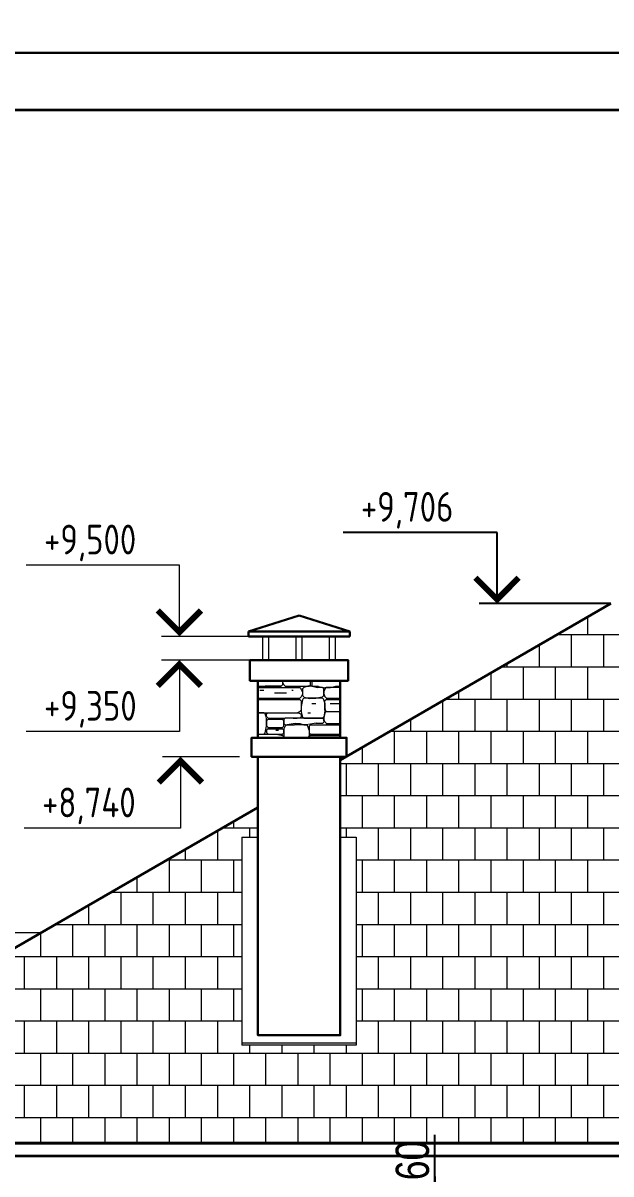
# Model space of a CAD drawing. Extents: x -12289450 to -10763036, y -7834513 to -6150123.
# Drawn here: x -11167035 to -11163322, y -7701615 to -7694349 of the extents above; entities that cross this region are included whole.
import ezdxf

# ---------------------------------------------------------------- set-up
doc = ezdxf.new("R2010")
doc.units = 0
doc.header["$LTSCALE"] = 25
doc.header["$PDMODE"] = 35
doc.layers.get('DefPoints').update_dxf_attribs({"color": 10, "lineweight": 30})
doc.layers.add('- Спрятан_Ном_пера__41', color=7, linetype='Continuous', lineweight=9)
doc.layers.add('RAZMER', color=7, linetype='Continuous', lineweight=9)
for name, color, linetype in [('005-РАЗМЕРЫ', 252, 'Continuous'), ('008-ШТРИХОВКА', 252, 'Continuous'), ('ArchiCAD', 7, 'Continuous'), ('Крыши', 7, 'Continuous'), ('Новое', 51, 'Continuous'), ('Примечания', 7, 'Continuous')]:
    doc.layers.add(name, color=color, linetype=linetype)
doc.styles.add('GOST 2.304', font='cs_gost2304.shx')
doc.styles.add('TXT0', font='txt', dxfattribs={"width": 0.8})
doc.dimstyles.new('Копия(5) РАЗМЕРЫ', dxfattribs={"dimscale": 30, "dimtxt": 7, "dimasz": 0.15, "dimexe": 0, "dimexo": 0, "dimgap": 1.2, "dimtad": 1, "dimdec": 0, "dimzin": 0, "dimdsep": 46, "dimtxsty": 'TXT0', "dimblk1": 'A8MITTA', "dimblk2": 'A8MITTA', "dimsah": 1, "dimcen": 2, "dimse1": 1, "dimse2": 1, "dimadec": 0, "dimazin": 0, "dimtp": 6, "dimtm": 6, "dimtfac": 1, "dimtdec": 0, "dimtofl": 0, "dimtmove": 0, "dimatfit": 3, "dimldrblk": 'A8MITTA', "dimfxl": 0, "dimtolj": 1, "dimtzin": 0, "dimarcsym": 0})

# ---------------------------------------------------------------- blocks, each defined once
blk = doc.blocks.new('A8MITTA', base_point=(3180, 3140))
for p, q in [((3170, 3130), (3190, 3150)), ((3180, 3155), (3180, 3125)), ((3160, 3140), (3200, 3140))]:
    blk.add_line(p, q)
blk = doc.blocks.new('*D1201')
at = {"layer": '005-РАЗМЕРЫ', "color": 0, "lineweight": -2, "ltscale": 4, "transparency": 16777216}
for p, q in [((-11164434.1, -7701716.2), (-11164434.1, -7701367.7)), ((-11164434.1, -7701785.2), (-11164434.1, -7701789.7))]:
    blk.add_line(p, q, dxfattribs=at)
at = {"layer": 'DefPoints', "color": 0, "ltscale": 4, "transparency": 16777216}
for p in [(-11164437.8, -7701720.7), (-11164437.8, -7701780.7), (-11164434.1, -7701780.7)]:
    blk.add_point(p, dxfattribs=at)
at = {"layer": '005-РАЗМЕРЫ', "color": 0, "lineweight": -2, "ltscale": 4, "transparency": 16777216, "xscale": 4.5, "yscale": 4.5, "zscale": 4.5}
for p, rotation in [((-11164434.1, -7701720.7), 270), ((-11164434.1, -7701780.7), 90)]:
    blk.add_blockref('A8MITTA', p, dxfattribs=dict(at, rotation=rotation))
at = {"layer": '005-РАЗМЕРЫ', "color": 0, "lineweight": 25, "ltscale": 4, "transparency": 16777216, "insert": (-11164575.1, -7701529.7), "char_height": 210, "attachment_point": 5, "rotation": 90, "style": 'TXT0'}
blk.add_mtext('\\A1;60', dxfattribs=at)

msp = doc.modelspace()

# ---------------------------------------------------------------- hatches: boundary and pattern name
at = {"layer": '008-ШТРИХОВКА', "lineweight": 18, "ltscale": 3}
h = msp.add_hatch(dxfattribs=at)
h.set_pattern_fill('AR-B88', color=256)
h.set_pattern_definition([(0, (-55541.28, -161115.81), (0, 203.2), []), (90, (-55541.28, -161115.81), (-101.6, 203.2), [203.2, -203.2])])
h.paths.add_polyline_path([(-11165652.4, -7700800.9), (-11165652.4, -7699487.8), (-11165552.1, -7699487.8), (-11165552.1, -7699301.8), (-11169222.1, -7701420.7), (-11157422.1, -7701420.7), (-11157923.1, -7701131.4), (-11158276.9, -7700927.2), (-11158596.4, -7700742.7), (-11158862.8, -7700588.9), (-11159294.1, -7700339.9), (-11159559.1, -7700186.9), (-11163322.1, -7698014.4), (-11165032.1, -7699001.6), (-11165032.1, -7699487.8), (-11164931.7, -7699487.8), (-11164931.7, -7700800.9)])
at = {"layer": 'RAZMER', "lineweight": 9, "ltscale": 4}
h = msp.add_hatch(dxfattribs=at)
h.set_pattern_fill('DSLSTN', color=251, scale=300, style=0, pattern_type=2)
h.set_pattern_definition([(180, (442752.4, -635207), (-1e-13, -837.9), [184.338, -653.562]), (0, (441939.6, -635240.5), (0, 837.9), [108.927, -728.973]), (0, (442048.6, -635282.4), (0, 837.9), [58.653, -779.247]), (315, (442040.2, -635274.06), (837.899983, -2e-13), [11.8497, -1173.11985]), (270, (442040.2, -635265.7), (837.9, -2e-13), [8.379, -829.521]), (270, (442040.2, -635248.9), (837.9, -2e-13), [16.758, -821.142]), (225, (442048.56, -635240.54), (-1e-13, -837.899983), [11.8497, -1173.11985]), (180, (442283.2, -635240.5), (-1e-13, -837.9), [234.612, -603.288]), (135, (442291.56, -635248.9), (-837.899983, 7e-14), [11.8497, -1173.11985]), (90, (442291.56, -635257.3), (-837.9, 5e-14), [8.379, -829.521]), (180, (442283.2, -634762.9), (-1e-13, -837.9), [351.918, -485.982]), (180, (442207.8, -634930.5), (-1e-13, -837.9), [159.201, -678.699]), (180, (442400.5, -634553.5), (-1e-13, -837.9), [343.539, -494.361]), (225, (442534.55, -635005.9), (-1e-13, -837.899983), [11.8497, -1173.11985]), (315, (442534.55, -635005.9), (837.899983, -2e-13), [11.8497, -1173.11985]), (45, (442299.93, -634704.3), (7e-14, 837.899983), [11.8497, -1173.11985]), (0, (442056.94, -634704.3), (0, 837.9), [242.991, -594.909]), (135, (442559.7, -634821.6), (-837.899983, 7e-14), [11.8497, -1173.11985]), (180, (442693.75, -634821.6), (-1e-13, -837.9), [134.064, -703.836]), (225, (442417.24, -634829.97), (-1e-13, -837.899983), [11.8497, -1173.11985]), (180, (442702.1, -634830), (-1e-13, -837.9), [284.886, -553.014]), (0, (441989.9, -635315.95), (0, 837.9), [16.758, -821.142]), (0, (442090.5, -634846.7), (0, 837.9), [8.379, -829.521]), (0, (441939.6, -634804.8), (0, 837.9), [50.274, -787.626]), (0, (441914.5, -634788.1), (0, 837.9), [16.758, -821.142]), (0, (442660.2, -634670.8), (0, 837.9), [33.516, -804.384]), (0, (442677, -634662.4), (0, 837.9), [67.032, -770.868]), (0, (442090.5, -635064.6), (0, 837.9), [8.379, -829.521]), (0, (441981.5, -635081.3), (0, 837.9), [75.411, -762.489]), (0, (441889.4, -635064.6), (0, 837.9), [25.137, -812.763]), (0, (442643.5, -635290.8), (0, 837.9), [16.758, -821.142]), (0, (442660.2, -635299.2), (0, 837.9), [25.137, -812.763]), (0, (442584.8, -635248.9), (0, 837.9), [8.379, -829.521]), (0, (442702.1, -635232.2), (0, 837.9), [16.758, -821.142]), (0, (442191, -635207), (0, 837.9), [16.758, -821.142]), (0, (442216.14, -635148.4), (0, 837.9), [25.137, -812.763]), (0, (442417.2, -635232.2), (0, 837.9), [8.379, -829.521]), (0, (442392.1, -635240.5), (0, 837.9), [75.411, -762.489]), (0, (442534.55, -635173.5), (0, 837.9), [8.379, -829.521]), (0, (442542.9, -635165.1), (0, 837.9), [33.516, -804.384]), (0, (442392.1, -635156.75), (0, 837.9), [8.379, -829.521]), (0, (442333.45, -635148.4), (0, 837.9), [83.79, -754.11]), (0, (442576.4, -635081.3), (0, 837.9), [58.653, -779.247]), (0, (442484.3, -635047.8), (0, 837.9), [25.137, -812.763]), (0, (442258, -634980.8), (0, 837.9), [8.379, -829.521]), (0, (442341.8, -634964), (0, 837.9), [16.758, -821.142]), (0, (442350.2, -634955.65), (0, 837.9), [16.758, -821.142]), (0, (442115.6, -634570.2), (0, 837.9), [8.379, -829.521]), (0, (442115.6, -634620.5), (0, 837.9), [50.274, -787.626]), (0, (442266.4, -634587), (0, 837.9), [16.758, -821.142]), (0, (442283.2, -634578.6), (0, 837.9), [67.032, -770.868]), (0, (442207.8, -634746.2), (0, 837.9), [16.758, -821.142]), (0, (442023.4, -634729.4), (0, 837.9), [25.137, -812.763]), (0, (442015.05, -634721), (0, 837.9), [108.927, -728.973]), (0, (442501, -634762.9), (0, 837.9), [8.379, -829.521]), (0, (442367, -634746.2), (0, 837.9), [8.379, -829.521]), (0, (442383.7, -634754.56), (0, 837.9), [25.137, -812.763]), (0, (442609.96, -634880.24), (0, 837.9), [41.895, -796.005]), (0, (442576.4, -634871.9), (0, 837.9), [41.895, -796.005]), (0, (442434, -634888.6), (0, 837.9), [16.758, -821.142]), (0, (442459.1, -634846.7), (0, 837.9), [16.758, -821.142]), (0, (442450.76, -634838.35), (0, 837.9), [16.758, -821.142]), (0, (442283.2, -634905.4), (0, 837.9), [25.137, -812.763]), (0, (442157.5, -634897), (0, 837.9), [16.758, -821.142]), (0, (442149.1, -634905.4), (0, 837.9), [16.758, -821.142]), (0, (442082.1, -634888.6), (0, 837.9), [16.758, -821.142]), (270, (442040.2, -634469.7), (837.9, -2e-13), [75.411, -762.489]), (243.43495, (442048.56, -634452.9), (3.1e-05, -837.899992), [18.736014, -1854.86532]), (251.56505, (442199.39, -634511.57), (-7e-06, -837.899987), [26.49673, -2623.1757]), (270, (442199.4, -634478.05), (837.9, -2e-13), [33.516, -804.384]), (288.43495, (442191, -634452.91), (837.9000444, -1675.799994), [26.49673, -2623.1757]), (333.43495, (441847.47, -635106.48), (837.899992, 3.1e-05), [18.736014, -1854.86532]), (296.56505, (441839.1, -635089.7), (837.900001, -837.900036), [18.736014, -1854.86532]), (270, (441839.1, -635056.2), (837.9, -2e-13), [33.516, -804.384]), (206.56505, (441855.85, -635047.82), (-837.900036, -837.900001), [18.736014, -1854.86532]), (26.565051, (441847.47, -634511.57), (837.900021, 837.900016), [18.736014, -1854.86532]), (348.69007, (441855.85, -634578.6), (837.8999923, 3.91e-05), [42.72469, -4229.7438]), (333.43495, (441839.1, -634570.22), (837.899992, 3.1e-05), [18.736014, -1854.86532]), (270, (441839.1, -634519.95), (837.9, -2e-13), [50.274, -787.626]), (225, (441847.47, -634511.57), (-1e-13, -837.899983), [11.8497, -1173.11985]), (0, (441847.5, -635039.44), (0, 837.9), [175.959, -661.941]), (315, (441830.7, -635022.7), (837.899983, -2e-13), [23.69939, -1161.27015]), (270, (441830.7, -634972.4), (837.9, -2e-13), [50.274, -787.626]), (243.43495, (441839.1, -634955.65), (3.1e-05, -837.899992), [18.736014, -1854.86532]), (225, (441847.47, -634947.3), (-1e-13, -837.899983), [11.8497, -1173.11985]), (194.03624, (441880.98, -634938.9), (-2513.7000764, -837.899857), [34.547505, -3420.2028]), (0, (442207.8, -634930.5), (0, 837.9), [16.758, -821.142]), (0, (441981.5, -635299.2), (0, 837.9), [41.895, -796.005]), (0, (441939.6, -635307.6), (0, 837.9), [92.169, -745.731]), (45, (441939.64, -634654), (7e-14, 837.899983), [23.69939, -1161.27015]), (90, (441939.6, -634687.5), (-837.9, 5e-14), [33.516, -804.384]), (135, (441948, -634695.9), (-837.899983, 7e-14), [11.8497, -1173.11985]), (116.56505, (442048.56, -634662.4), (-837.900001, 837.900036), [18.736014, -1854.86532]), (90, (442048.6, -634679.15), (-837.9, 5e-14), [16.758, -821.142]), (63.434949, (442040.2, -634695.9), (-1.6e-05, 837.899992), [18.736014, -1854.86532]), (288.43495, (442576.44, -634670.77), (837.9000444, -1675.799994), [26.49673, -2623.1757]), (270, (442576.4, -634662.4), (837.9, -2e-13), [8.379, -829.521]), (243.43495, (442584.82, -634645.63), (3.1e-05, -837.899992), [18.736014, -1854.86532]), (251.56505, (442677, -635081.34), (-7e-06, -837.899987), [26.49673, -2623.1757]), (270, (442677, -635039.44), (837.9, -2e-13), [41.895, -796.005]), (296.56505, (442668.6, -635022.7), (837.900001, -837.900036), [18.736014, -1854.86532]), (288.43495, (442291.56, -635081.34), (837.9000444, -1675.799994), [26.49673, -2623.1757]), (270, (442291.56, -635073), (837.9, -2e-13), [8.379, -829.521]), (243.43495, (442299.93, -635056.2), (3.1e-05, -837.899992), [18.736014, -1854.86532]), (243.43495, (442157.5, -635089.7), (3.1e-05, -837.899992), [18.736014, -1854.86532]), (270, (442157.5, -635073), (837.9, -2e-13), [16.758, -821.142]), (296.56505, (442149.1, -635056.2), (837.900001, -837.900036), [18.736014, -1854.86532]), (315, (442291.56, -634662.4), (837.899983, -2e-13), [23.69939, -1161.27015]), (63.434949, (442149.1, -634838.35), (-1.6e-05, 837.899992), [18.736014, -1854.86532]), (90, (442149.1, -634855.1), (-837.9, 5e-14), [16.758, -821.142]), (135, (442165.9, -634871.86), (-837.899983, 7e-14), [23.69939, -1161.27015]), (90, (442718.9, -634913.8), (-837.9, 5e-14), [75.411, -762.489]), (45, (442710.5, -634922.14), (7e-14, 837.899983), [11.8497, -1173.11985]), (270, (442668.6, -634938.9), (837.9, -2e-13), [58.653, -779.247]), (270, (442534.55, -634938.9), (837.9, -2e-13), [67.032, -770.868]), (108.43495, (442769.16, -635240.54), (-837.9000444, 1675.799994), [26.49673, -2623.1757]), (90, (442769.2, -635290.8), (-837.9, 5e-14), [50.274, -787.626]), (78.690068, (442760.78, -635332.71), (-9.9e-06, 837.8999923), [42.72469, -4229.7438]), (278.1301, (442551.3, -635274.06), (837.8997774, -5027.3998965), [59.24848, -5865.5994]), (270, (442551.3, -635240.5), (837.9, -2e-13), [33.516, -804.384]), (251.56505, (442559.68, -635215.4), (-7e-06, -837.899987), [26.49673, -2623.1757]), (333.43495, (442132.35, -635207.02), (837.899992, 3.1e-05), [18.736014, -1854.86532]), (180, (442140.7, -635240.5), (-1e-13, -837.9), [58.653, -779.247]), (0, (442048.6, -634880.24), (0, 837.9), [343.539, -494.361]), (180, (442191, -635282.4), (-1e-13, -837.9), [83.79, -754.11]), (189.46232, (442241.28, -635274.06), (-4189.4998786, -837.8998155), [50.96747, -5045.7792]), (180, (442283.2, -635274.06), (-1e-13, -837.9), [41.895, -796.005]), (0, (442216.14, -635240.5), (0, 837.9), [25.137, -812.763]), (0, (442098.8, -635240.5), (0, 837.9), [25.137, -812.763]), (180, (441956.4, -634938.9), (-1e-13, -837.9), [75.411, -762.489]), (90, (442040.2, -634930.5), (-837.9, 5e-14), [50.274, -787.626]), (63.434949, (442031.8, -634947.27), (-1.6e-05, 837.899992), [18.736014, -1854.86532]), (0, (442006.7, -634947.3), (0, 837.9), [25.137, -812.763]), (350.53768, (441956.4, -634938.9), (837.8999918, 3.62e-05), [50.96747, -5045.7792]), (0, (441981.5, -634947.3), (0, 837.9), [41.895, -796.005]), (350.53768, (441931.26, -634938.9), (837.8999918, 3.62e-05), [50.96747, -5045.7792]), (350.53768, (442618.34, -634503.19), (837.8999918, 3.62e-05), [50.96747, -5045.7792]), (0, (442442.4, -634503.2), (0, 837.9), [175.959, -661.941]), (26.565051, (442425.62, -634511.57), (837.900021, 837.900016), [18.736014, -1854.86532]), (0, (442207.8, -634511.6), (0, 837.9), [209.475, -628.425]), (0, (442165.9, -634444.5), (0, 837.9), [16.758, -821.142]), (341.56505, (442140.73, -634436.16), (837.899987, -7e-06), [26.49673, -2623.1757]), (0, (442107.2, -634436.16), (0, 837.9), [33.516, -804.384]), (9.4623222, (442056.94, -634444.53), (4189.4998465, 837.8999764), [50.96747, -5045.7792]), (348.69007, (441989.91, -634503.19), (837.8999923, 3.91e-05), [42.72469, -4229.7438]), (0, (441864.2, -634503.2), (0, 837.9), [125.685, -712.215]), (8.1301023, (441973.15, -634586.98), (5027.3998629, 837.8999792), [59.24848, -5865.5994]), (0, (441897.74, -634587), (0, 837.9), [75.411, -762.489]), (281.30993, (442040.19, -634603.74), (837.8998758, -3351.6001317), [42.72469, -4229.7438]), (270, (442040.2, -634578.6), (837.9, -2e-13), [25.137, -812.763]), (243.43495, (442048.56, -634561.84), (3.1e-05, -837.899992), [18.736014, -1854.86532]), (0, (442316.7, -634545.1), (0, 837.9), [50.274, -787.626]), (0, (442107.2, -634545.1), (0, 837.9), [41.895, -796.005]), (0, (442383.7, -634654), (0, 837.9), [16.758, -821.142]), (9.4623222, (442333.45, -634662.39), (4189.4998465, 837.8999764), [50.96747, -5045.7792]), (0, (442132.35, -634662.4), (0, 837.9), [201.096, -636.804]), (0, (442132.35, -634662.4), (0, 837.9), [58.653, -779.247]), (353.65981, (442056.94, -634654.01), (837.8999791, 3.02e-05), [75.87507, -7511.6322]), (180, (442693.75, -634628.9), (-1e-13, -837.9), [276.507, -561.393]), (0, (442417.2, -634587), (0, 837.9), [276.507, -561.393]), (0, (442559.7, -634762.9), (0, 837.9), [184.338, -653.562]), (0, (442559.7, -634712.7), (0, 837.9), [184.338, -653.562]), (0, (442442.4, -634712.7), (0, 837.9), [117.306, -720.594]), (333.43495, (442425.62, -634704.3), (837.899992, 3.1e-05), [18.736014, -1854.86532]), (348.69007, (442526.17, -634628.87), (837.8999923, 3.91e-05), [42.72469, -4229.7438]), (14.036243, (442425.62, -634637.25), (2513.7000325, 837.8999888), [34.547505, -3420.2028]), (180, (442149.1, -634922.1), (-1e-13, -837.9), [67.032, -770.868]), (0, (441931.3, -634712.7), (0, 837.9), [351.918, -485.982]), (0, (442191, -634771.3), (0, 837.9), [50.274, -787.626]), (0, (442056.94, -634871.9), (0, 837.9), [83.79, -754.11]), (165.96376, (441931.26, -634880.24), (-837.8999707, -6.1e-05), [34.547505, -3420.2028]), (180, (441989.9, -634880.24), (-1e-13, -837.9), [58.653, -779.247]), (187.12502, (442056.94, -634871.86), (-5865.3000122, -837.9003778), [67.55366, -6687.8121]), (0, (441897.74, -634771.3), (0, 837.9), [242.991, -594.909]), (0, (442207.8, -635341.1), (0, 837.9), [335.16, -502.74]), (0, (442467.5, -635274.06), (0, 837.9), [41.895, -796.005]), (0, (442207.8, -635282.4), (0, 837.9), [335.16, -502.74]), (296.56505, (442291.56, -635248.92), (837.900001, -837.900036), [18.736014, -1854.86532]), (270, (442291.56, -635240.5), (837.9, -2e-13), [8.379, -829.521]), (255.96376, (442299.93, -635207.02), (6.1e-05, -837.8999707), [34.547505, -3420.2028]), (0, (442308.3, -635198.64), (0, 837.9), [310.023, -527.877]), (284.03624, (442400.48, -635072.96), (837.899857, -2513.7000764), [34.547505, -3420.2028]), (270, (442400.5, -635047.8), (837.9, -2e-13), [25.137, -812.763]), (251.56505, (442408.86, -635022.69), (-7e-06, -837.899987), [26.49673, -2623.1757]), (0, (442308.3, -635123.2), (0, 837.9), [310.023, -527.877]), (180, (442643.5, -635014.3), (-1e-13, -837.9), [100.548, -737.352]), (206.56505, (442660.23, -635005.93), (-837.900036, -837.900001), [18.736014, -1854.86532]), (315, (442400.5, -634989.17), (837.899983, -2e-13), [11.8497, -1173.11985]), (270, (442400.5, -634972.4), (837.9, -2e-13), [16.758, -821.142]), (243.43495, (442408.86, -634938.9), (3.1e-05, -837.899992), [18.736014, -1854.86532]), (135, (442534.55, -634947.3), (-837.899983, 7e-14), [23.69939, -1161.27015]), (165.96376, (442450.76, -635014.3), (-837.8999707, -6.1e-05), [34.547505, -3420.2028]), (180, (442526.2, -635014.3), (-1e-13, -837.9), [75.411, -762.489]), (0, (442408.9, -635022.7), (0, 837.9), [259.749, -578.151]), (26.565051, (442123.98, -635207.02), (837.900021, 837.900016), [18.736014, -1854.86532]), (0, (442090.5, -635207), (0, 837.9), [33.516, -804.384]), (0, (441881, -635207), (0, 837.9), [83.79, -754.11]), (353.65981, (441805.57, -635198.645), (837.8999791, 3.02e-05), [75.87507, -7511.6322]), (0, (441805.6, -635123.2), (0, 837.9), [335.16, -502.74]), (0, (441864.2, -635114.85), (0, 837.9), [276.507, -561.393]), (0, (441855.85, -635047.8), (0, 837.9), [284.886, -553.014]), (260.53768, (442299.93, -635181.89), (3.62e-05, -837.8999918), [50.96747, -5045.7792]), (270, (442299.9, -635148.4), (837.9, -2e-13), [33.516, -804.384]), (288.43495, (442291.56, -635123.23), (837.9000444, -1675.799994), [26.49673, -2623.1757]), (284.03624, (442149.11, -635198.64), (837.899857, -2513.7000764), [34.547505, -3420.2028]), (270, (442149.1, -635165.1), (837.9, -2e-13), [33.516, -804.384]), (258.69007, (442157.49, -635123.23), (3.91e-05, -837.8999923), [42.72469, -4229.7438]), (45, (442283.2, -635106.5), (7e-14, 837.899983), [11.8497, -1173.11985]), (11.309932, (442241.28, -635114.85), (3351.6001025, 837.8999928), [42.72469, -4229.7438]), (0, (442199.4, -635114.85), (0, 837.9), [41.895, -796.005]), (345.96376, (442165.87, -635106.48), (837.8999707, 6.1e-05), [34.547505, -3420.2028]), (198.43495, (442191, -635039.44), (-1675.799994, -837.9000444), [26.49673, -2623.1757]), (180, (442216.14, -635039.44), (-1e-13, -837.9), [25.137, -812.763]), (165.96376, (442249.66, -635047.82), (-837.8999707, -6.1e-05), [34.547505, -3420.2028]), (180, (442283.2, -635047.8), (-1e-13, -837.9), [33.516, -804.384]), (0, (442191, -635039.44), (0, 837.9), [8.379, -829.521]), (0, (442048.6, -635039.44), (0, 837.9), [150.822, -687.078]), (345.96376, (442165.87, -634964.03), (837.8999707, 6.1e-05), [34.547505, -3420.2028]), (0, (442090.5, -634964), (0, 837.9), [75.411, -762.489]), (11.309932, (442048.56, -634972.41), (3351.6001025, 837.8999928), [42.72469, -4229.7438]), (296.56505, (442031.8, -635014.3), (837.900001, -837.900036), [18.736014, -1854.86532]), (270, (442031.8, -635005.9), (837.9, -2e-13), [8.379, -829.521]), (251.56505, (442040.19, -634980.8), (-7e-06, -837.899987), [26.49673, -2623.1757]), (270, (442216.14, -634938.9), (837.9, -2e-13), [100.548, -737.352]), (351.8699, (442149.11, -634922.14), (837.8999899, 3.95e-05), [59.24848, -5865.5994]), (0, (442107.2, -634922.1), (0, 837.9), [41.895, -796.005]), (0, (442367, -635039.44), (0, 837.9), [25.137, -812.763]), (14.036243, (442333.45, -635047.82), (2513.7000325, 837.8999888), [34.547505, -3420.2028]), (0, (442299.9, -635047.8), (0, 837.9), [33.516, -804.384]), (348.69007, (442258.04, -635039.44), (837.8999923, 3.91e-05), [42.72469, -4229.7438]), (0, (442216.14, -635039.44), (0, 837.9), [41.895, -796.005]), (180, (442392.1, -634930.5), (-1e-13, -837.9), [167.58, -670.32]), (14.036243, (442676.99, -634930.52), (2513.7000325, 837.8999888), [34.547505, -3420.2028]), (0, (442467.5, -634930.5), (0, 837.9), [209.475, -628.425]), (243.43495, (442551.3, -634788.07), (3.1e-05, -837.899992), [18.736014, -1854.86532]), (270, (442551.3, -634762.9), (837.9, -2e-13), [25.137, -812.763]), (281.30993, (442542.93, -634721.04), (837.8998758, -3351.6001317), [42.72469, -4229.7438]), (296.56505, (442291.56, -634788.07), (837.900001, -837.900036), [18.736014, -1854.86532]), (270, (442291.56, -634746.2), (837.9, -2e-13), [41.895, -796.005]), (251.56505, (442299.93, -634721.04), (-7e-06, -837.899987), [26.49673, -2623.1757]), (0, (442299.9, -634721), (0, 837.9), [242.991, -594.909]), (0, (442308.3, -634813.2), (0, 837.9), [226.233, -611.667]), (26.565051, (442693.75, -634821.6), (837.900021, 837.900016), [18.736014, -1854.86532]), (333.43495, (442702.13, -634829.97), (837.899992, 3.1e-05), [18.736014, -1854.86532]), (90, (442408.9, -634846.7), (-837.9, 5e-14), [8.379, -829.521]), (75.963757, (442400.48, -634880.24), (-1.7e-05, 837.8999707), [34.547505, -3420.2028]), (90, (442400.5, -634930.5), (-837.9, 5e-14), [50.274, -787.626]), (0, (442157.5, -634821.6), (0, 837.9), [234.612, -603.288]), (0, (442191, -634813.2), (0, 837.9), [41.895, -796.005]), (180, (442283.2, -634813.2), (-1e-13, -837.9), [125.685, -712.215]), (225, (442291.56, -634804.83), (-1e-13, -837.899983), [11.8497, -1173.11985]), (270, (442291.56, -634779.7), (837.9, -2e-13), [25.137, -812.763]), (315, (442283.2, -634771.3), (837.899983, -2e-13), [11.8497, -1173.11985]), (0, (442157.5, -634771.3), (0, 837.9), [125.685, -712.215]), (45, (442149.1, -634779.7), (7e-14, 837.899983), [11.8497, -1173.11985]), (90, (442149.1, -634804.8), (-837.9, 5e-14), [25.137, -812.763]), (135, (442157.5, -634813.2), (-837.899983, 7e-14), [11.8497, -1173.11985]), (26.565051, (442375.35, -634930.5), (837.900021, 837.900016), [18.736014, -1854.86532]), (0, (442333.45, -634930.5), (0, 837.9), [41.895, -796.005]), (0, (442048.6, -634922.1), (0, 837.9), [33.516, -804.384]), (180, (442392.1, -634871.9), (-1e-13, -837.9), [226.233, -611.667]), (180, (442710.5, -634771.3), (-1e-13, -837.9), [150.822, -687.078]), (225, (442291.56, -635265.7), (-1e-13, -837.899983), [11.8497, -1173.11985]), (45, (442031.8, -635299.2), (7e-14, 837.899983), [11.8497, -1173.11985]), (315, (442031.8, -635248.9), (837.899983, -2e-13), [11.8497, -1173.11985]), (45, (441931.26, -635257.3), (7e-14, 837.899983), [11.8497, -1173.11985]), (315, (441931.26, -635290.8), (837.899983, -2e-13), [11.8497, -1173.11985]), (45, (441931.26, -635315.95), (7e-14, 837.899983), [11.8497, -1173.11985]), (315, (441931.26, -635332.7), (837.899983, -2e-13), [11.8497, -1173.11985]), (225, (442040.2, -635332.7), (-1e-13, -837.899983), [11.8497, -1173.11985]), (315, (442031.8, -635307.6), (837.899983, -2e-13), [11.8497, -1173.11985]), (315, (442199.4, -635332.7), (837.899983, -2e-13), [11.8497, -1173.11985]), (45, (442199.4, -635290.8), (7e-14, 837.899983), [11.8497, -1173.11985]), (225, (442760.8, -635332.7), (-1e-13, -837.899983), [11.8497, -1173.11985]), (315, (442752.4, -635207), (837.899983, -2e-13), [11.8497, -1173.11985]), (45, (442559.7, -635215.4), (7e-14, 837.899983), [11.8497, -1173.11985]), (315, (442559.7, -635332.7), (837.899983, -2e-13), [11.8497, -1173.11985]), (225, (442551.3, -635332.7), (-1e-13, -837.899983), [11.8497, -1173.11985]), (315, (442542.9, -635282.43), (837.899983, -2e-13), [11.8497, -1173.11985]), (225, (442551.3, -635265.7), (-1e-13, -837.899983), [11.8497, -1173.11985]), (315, (442542.9, -635207), (837.899983, -2e-13), [11.8497, -1173.11985]), (315, (442299.93, -635265.7), (837.899983, -2e-13), [11.8497, -1173.11985]), (45, (442299.93, -635207), (7e-14, 837.899983), [11.8497, -1173.11985]), (45, (442283.2, -635240.54), (7e-14, 837.899983), [11.8497, -1173.11985]), (315, (442157.5, -635232.16), (837.899983, -2e-13), [11.8497, -1173.11985]), (225, (442149.1, -635232.16), (-1e-13, -837.899983), [11.8497, -1173.11985]), (315, (441931.26, -635232.16), (837.899983, -2e-13), [11.8497, -1173.11985]), (45, (441931.26, -635215.4), (7e-14, 837.899983), [11.8497, -1173.11985]), (135, (442308.3, -635198.64), (-837.899983, 7e-14), [11.8497, -1173.11985]), (225, (442626.7, -635190.27), (-1e-13, -837.899983), [11.8497, -1173.11985]), (315, (442618.34, -635123.23), (837.899983, -2e-13), [11.8497, -1173.11985]), (45, (442299.93, -635131.6), (7e-14, 837.899983), [11.8497, -1173.11985]), (315, (442283.2, -635114.85), (837.899983, -2e-13), [11.8497, -1173.11985]), (315, (442283.2, -635047.8), (837.899983, -2e-13), [11.8497, -1173.11985]), (45, (442157.5, -635056.2), (7e-14, 837.899983), [11.8497, -1173.11985]), (315, (442157.5, -635098.1), (837.899983, -2e-13), [11.8497, -1173.11985]), (45, (442157.5, -635123.23), (7e-14, 837.899983), [11.8497, -1173.11985]), (225, (442149.1, -635190.27), (-1e-13, -837.899983), [11.8497, -1173.11985]), (315, (441797.2, -635190.27), (837.899983, -2e-13), [11.8497, -1173.11985]), (225, (441805.6, -635123.23), (-1e-13, -837.899983), [11.8497, -1173.11985]), (315, (442140.73, -635123.23), (837.899983, -2e-13), [11.8497, -1173.11985]), (225, (442149.1, -635106.5), (-1e-13, -837.899983), [11.8497, -1173.11985]), (315, (442140.73, -635047.8), (837.899983, -2e-13), [11.8497, -1173.11985]), (225, (442031.8, -635031.06), (-1e-13, -837.899983), [11.8497, -1173.11985]), (315, (442023.4, -634947.3), (837.899983, -2e-13), [11.8497, -1173.11985]), (45, (441889.36, -634888.6), (7e-14, 837.899983), [11.8497, -1173.11985]), (315, (441889.36, -634930.5), (837.899983, -2e-13), [11.8497, -1173.11985]), (45, (442216.14, -634938.9), (7e-14, 837.899983), [11.8497, -1173.11985]), (45, (442199.4, -635039.44), (7e-14, 837.899983), [11.8497, -1173.11985]), (315, (442040.2, -635031.06), (837.899983, -2e-13), [11.8497, -1173.11985]), (45, (442040.2, -634980.8), (7e-14, 837.899983), [11.8497, -1173.11985]), (315, (442199.4, -634972.4), (837.899983, -2e-13), [11.8497, -1173.11985]), (225, (442216.14, -634955.65), (-1e-13, -837.899983), [11.8497, -1173.11985]), (315, (442207.77, -634930.5), (837.899983, -2e-13), [11.8497, -1173.11985]), (315, (442040.2, -634955.65), (837.899983, -2e-13), [11.8497, -1173.11985]), (45, (442040.2, -634938.9), (7e-14, 837.899983), [11.8497, -1173.11985]), (315, (442040.2, -634913.76), (837.899983, -2e-13), [11.8497, -1173.11985]), (45, (442040.2, -634888.6), (7e-14, 837.899983), [11.8497, -1173.11985]), (315, (442392.1, -634880.24), (837.899983, -2e-13), [11.8497, -1173.11985]), (225, (442400.5, -634913.76), (-1e-13, -837.899983), [11.8497, -1173.11985]), (315, (442392.1, -634930.5), (837.899983, -2e-13), [11.8497, -1173.11985]), (45, (442392.1, -635039.44), (7e-14, 837.899983), [11.8497, -1173.11985]), (45, (442392.1, -635114.85), (7e-14, 837.899983), [11.8497, -1173.11985]), (315, (442299.93, -635106.5), (837.899983, -2e-13), [11.8497, -1173.11985]), (45, (442299.93, -635056.2), (7e-14, 837.899983), [11.8497, -1173.11985]), (315, (442392.1, -635047.8), (837.899983, -2e-13), [11.8497, -1173.11985]), (135, (442417.24, -635114.85), (-837.899983, 7e-14), [11.8497, -1173.11985]), (225, (442668.6, -635106.5), (-1e-13, -837.899983), [11.8497, -1173.11985]), (315, (442408.86, -634997.55), (837.899983, -2e-13), [11.8497, -1173.11985]), (45, (442408.86, -634938.9), (7e-14, 837.899983), [11.8497, -1173.11985]), (45, (442660.23, -635005.9), (7e-14, 837.899983), [11.8497, -1173.11985]), (45, (442534.55, -634938.9), (7e-14, 837.899983), [11.8497, -1173.11985]), (315, (442660.23, -634930.5), (837.899983, -2e-13), [11.8497, -1173.11985]), (135, (442718.9, -634779.7), (-837.899983, 7e-14), [11.8497, -1173.11985]), (45, (442710.5, -634813.2), (7e-14, 837.899983), [11.8497, -1173.11985]), (225, (442400.5, -634863.5), (-1e-13, -837.899983), [11.8497, -1173.11985]), (315, (442392.1, -634821.6), (837.899983, -2e-13), [11.8497, -1173.11985]), (135, (442752.4, -634721.04), (-837.899983, 7e-14), [11.8497, -1173.11985]), (45, (442744, -634762.94), (7e-14, 837.899983), [11.8497, -1173.11985]), (315, (442551.3, -634754.56), (837.899983, -2e-13), [11.8497, -1173.11985]), (45, (442551.3, -634721.04), (7e-14, 837.899983), [11.8497, -1173.11985]), (45, (442551.3, -634779.7), (7e-14, 837.899983), [11.8497, -1173.11985]), (225, (442542.9, -634804.83), (-1e-13, -837.899983), [11.8497, -1173.11985]), (315, (442299.93, -634804.83), (837.899983, -2e-13), [11.8497, -1173.11985]), (225, (442149.1, -634863.5), (-1e-13, -837.899983), [11.8497, -1173.11985]), (315, (441889.36, -634863.5), (837.899983, -2e-13), [11.8497, -1173.11985]), (45, (441889.36, -634779.7), (7e-14, 837.899983), [11.8497, -1173.11985]), (315, (442140.73, -634771.3), (837.899983, -2e-13), [11.8497, -1173.11985]), (225, (442291.56, -634754.56), (-1e-13, -837.899983), [11.8497, -1173.11985]), (315, (442283.2, -634712.66), (837.899983, -2e-13), [11.8497, -1173.11985]), (315, (441922.9, -634754.56), (837.899983, -2e-13), [11.8497, -1173.11985]), (225, (441931.26, -634712.66), (-1e-13, -837.899983), [11.8497, -1173.11985]), (315, (441872.6, -634620.5), (837.899983, -2e-13), [11.8497, -1173.11985]), (45, (441872.6, -634595.36), (7e-14, 837.899983), [11.8497, -1173.11985]), (315, (442031.8, -634511.57), (837.899983, -2e-13), [11.8497, -1173.11985]), (225, (442040.2, -634570.2), (-1e-13, -837.899983), [11.8497, -1173.11985]), (315, (442031.8, -634587), (837.899983, -2e-13), [11.8497, -1173.11985]), (225, (442040.2, -634620.5), (-1e-13, -837.899983), [11.8497, -1173.11985]), (315, (441948, -634695.9), (837.899983, -2e-13), [11.8497, -1173.11985]), (225, (442040.2, -634695.9), (-1e-13, -837.899983), [11.8497, -1173.11985]), (315, (442031.8, -634637.25), (837.899983, -2e-13), [11.8497, -1173.11985]), (315, (442048.56, -634695.9), (837.899983, -2e-13), [11.8497, -1173.11985]), (45, (442048.56, -634670.77), (7e-14, 837.899983), [11.8497, -1173.11985]), (315, (442291.56, -634662.4), (837.899983, -2e-13), [11.8497, -1173.11985]), (315, (442308.3, -634704.3), (837.899983, -2e-13), [11.8497, -1173.11985]), (45, (442308.3, -634670.77), (7e-14, 837.899983), [11.8497, -1173.11985]), (225, (442417.24, -634704.3), (-1e-13, -837.899983), [11.8497, -1173.11985]), (315, (442408.86, -634662.4), (837.899983, -2e-13), [11.8497, -1173.11985]), (315, (442417.24, -634695.9), (837.899983, -2e-13), [11.8497, -1173.11985]), (225, (442576.44, -634695.9), (-1e-13, -837.899983), [23.69939, -1161.27015]), (315, (442584.8, -634695.9), (837.899983, -2e-13), [11.8497, -1173.11985]), (225, (442777.54, -634695.9), (-1e-13, -837.899983), [11.8497, -1173.11985]), (315, (442769.16, -634637.25), (837.899983, -2e-13), [11.8497, -1173.11985]), (45, (442584.8, -634645.63), (7e-14, 837.899983), [11.8497, -1173.11985]), (315, (442568.06, -634637.25), (837.899983, -2e-13), [11.8497, -1173.11985]), (45, (442417.24, -634645.63), (7e-14, 837.899983), [11.8497, -1173.11985]), (45, (442400.5, -634654), (7e-14, 837.899983), [11.8497, -1173.11985]), (315, (442048.56, -634645.63), (837.899983, -2e-13), [11.8497, -1173.11985]), (225, (442056.94, -634553.46), (-1e-13, -837.899983), [11.8497, -1173.11985]), (315, (442400.5, -634553.46), (837.899983, -2e-13), [11.8497, -1173.11985]), (225, (442417.24, -634536.7), (-1e-13, -837.899983), [11.8497, -1173.11985]), (315, (442199.4, -634536.7), (837.899983, -2e-13), [11.8497, -1173.11985]), (45, (442199.4, -634519.95), (7e-14, 837.899983), [11.8497, -1173.11985]), (45, (442182.6, -634545.1), (7e-14, 837.899983), [11.8497, -1173.11985]), (45, (442048.56, -634452.9), (7e-14, 837.899983), [11.8497, -1173.11985]), (315, (442182.6, -634444.53), (837.899983, -2e-13), [11.8497, -1173.11985]), (45, (442693.75, -634628.9), (7e-14, 837.899983), [11.8497, -1173.11985]), (315, (442408.86, -634620.5), (837.899983, -2e-13), [11.8497, -1173.11985]), (225, (442417.24, -634587), (-1e-13, -837.899983), [11.8497, -1173.11985]), (315, (442693.75, -634587), (837.899983, -2e-13), [11.8497, -1173.11985]), (45, (442668.6, -634578.6), (7e-14, 837.899983), [11.8497, -1173.11985]), (315, (442417.24, -634570.2), (837.899983, -2e-13), [11.8497, -1173.11985]), (45, (442417.24, -634519.95), (7e-14, 837.899983), [11.8497, -1173.11985]), (315, (442668.6, -634511.57), (837.899983, -2e-13), [11.8497, -1173.11985]), (270, (441797.2, -635131.6), (837.9, -2e-13), [58.653, -779.247]), (270, (442040.2, -634528.3), (837.9, -2e-13), [41.895, -796.005]), (270, (442408.9, -634561.8), (837.9, -2e-13), [83.79, -754.11]), (270, (442417.2, -634645.6), (837.9, -2e-13), [58.653, -779.247]), (90, (442576.4, -634695.9), (-837.9, 5e-14), [50.274, -787.626]), (0, (442056.94, -634662.4), (0, 837.9), [234.612, -603.288]), (90, (442048.6, -634695.9), (-837.9, 5e-14), [25.137, -812.763]), (0, (442316.7, -634662.4), (0, 837.9), [92.169, -745.731]), (270, (442417.2, -634670.8), (837.9, -2e-13), [25.137, -812.763]), (90, (442308.3, -634704.3), (-837.9, 5e-14), [33.516, -804.384]), (270, (442149.1, -634779.7), (837.9, -2e-13), [83.79, -754.11]), (270, (441889.4, -634779.7), (837.9, -2e-13), [83.79, -754.11]), (270, (441922.9, -634721), (837.9, -2e-13), [33.516, -804.384]), (90, (442718.9, -634804.8), (-837.9, 5e-14), [25.137, -812.763]), (270, (442551.3, -634779.7), (837.9, -2e-13), [33.516, -804.384]), (90, (442752.4, -634754.56), (-837.9, 5e-14), [33.516, -804.384]), (0, (442593.2, -634637.25), (0, 837.9), [167.58, -670.32]), (270, (442777.5, -634645.6), (837.9, -2e-13), [50.274, -787.626]), (0, (441956.4, -634704.3), (0, 837.9), [75.411, -762.489]), (270, (441872.6, -634595.36), (837.9, -2e-13), [25.137, -812.763]), (270, (442408.9, -634595.36), (837.9, -2e-13), [25.137, -812.763]), (0, (442316.7, -634712.7), (0, 837.9), [92.169, -745.731]), (180, (442031.8, -634637.25), (-1e-13, -837.9), [75.411, -762.489]), (180, (442769.2, -634637.25), (-1e-13, -837.9), [8.379, -829.521]), (180, (442769.2, -634704.3), (-1e-13, -837.9), [8.379, -829.521]), (0, (441922.9, -634628.9), (0, 837.9), [108.927, -728.973]), (90, (442040.2, -634620.5), (-837.9, 5e-14), [25.137, -812.763]), (180, (442031.8, -634587), (-1e-13, -837.9), [108.927, -728.973]), (270, (442291.56, -634721), (837.9, -2e-13), [33.516, -804.384]), (270, (442702.1, -634595.36), (837.9, -2e-13), [25.137, -812.763]), (0, (441881, -634587), (0, 837.9), [41.895, -796.005]), (0, (441881, -634628.9), (0, 837.9), [41.895, -796.005]), (0, (442593.2, -634704.3), (0, 837.9), [167.58, -670.32]), (270, (442551.3, -634721), (837.9, -2e-13), [33.516, -804.384]), (90, (442400.5, -634913.8), (-837.9, 5e-14), [25.137, -812.763]), (180, (442040.2, -634880.24), (-1e-13, -837.9), [117.306, -720.594]), (270, (442400.5, -634830), (837.9, -2e-13), [33.516, -804.384]), (270, (442031.8, -634955.65), (837.9, -2e-13), [75.411, -762.489]), (180, (442023.4, -635039.44), (-1e-13, -837.9), [100.548, -737.352]), (270, (442149.1, -635131.6), (837.9, -2e-13), [58.653, -779.247]), (0, (442040.2, -634545.1), (0, 837.9), [142.443, -695.457]), (270, (441931.3, -635257.3), (837.9, -2e-13), [33.516, -804.384]), (0, (441939.6, -635341.1), (0, 837.9), [92.169, -745.731]), (90, (442040.2, -635332.7), (-837.9, 5e-14), [16.758, -821.142]), (180, (442031.8, -635248.9), (-1e-13, -837.9), [92.169, -745.731]), (270, (442199.4, -634528.3), (837.9, -2e-13), [8.379, -829.521]), (0, (442207.8, -634545.1), (0, 837.9), [201.096, -636.804]), (90, (442417.2, -634536.7), (-837.9, 5e-14), [8.379, -829.521]), (90, (442199.4, -634528.3), (-837.9, 5e-14), [8.379, -829.521]), (270, (442417.2, -634511.6), (837.9, -2e-13), [16.758, -821.142]), (270, (442417.2, -634528.3), (837.9, -2e-13), [41.895, -796.005]), (0, (442425.6, -634578.6), (0, 837.9), [242.991, -594.909]), (90, (442677, -634570.2), (-837.9, 5e-14), [41.895, -796.005]), (90, (442417.2, -634528.3), (-837.9, 5e-14), [8.379, -829.521]), (270, (442677, -634519.95), (837.9, -2e-13), [8.379, -829.521]), (0, (442568.1, -635341.1), (0, 837.9), [184.338, -653.562]), (90, (442040.2, -634528.3), (-837.9, 5e-14), [8.379, -829.521]), (0, (441939.6, -635299.2), (0, 837.9), [92.169, -745.731]), (270, (441931.3, -635315.95), (837.9, -2e-13), [16.758, -821.142]), (90, (442040.2, -635290.8), (-837.9, 5e-14), [33.516, -804.384]), (270, (442199.4, -635290.8), (837.9, -2e-13), [41.895, -796.005]), (90, (442551.3, -635332.7), (-837.9, 5e-14), [41.895, -796.005]), (270, (442149.1, -635215.4), (837.9, -2e-13), [16.758, -821.142]), (90, (441931.3, -635232.2), (-837.9, 5e-14), [16.758, -821.142]), (0, (441939.6, -635207), (0, 837.9), [192.717, -645.183]), (270, (442291.56, -635257.3), (837.9, -2e-13), [8.379, -829.521]), (90, (442040.2, -635265.7), (-837.9, 5e-14), [8.379, -829.521]), (0, (442308.3, -635274.06), (0, 837.9), [234.612, -603.288]), (90, (442551.3, -635265.7), (-837.9, 5e-14), [50.274, -787.626]), (177.95459, (442542.925, -635207.024), (-837.900014315, 2.3127e-05), [234.761574, -23241.396]), (0, (442308.3, -635114.85), (0, 837.9), [83.79, -754.11]), (90, (442400.5, -635106.5), (-837.9, 5e-14), [50.274, -787.626]), (180, (442392.1, -635047.8), (-1e-13, -837.9), [83.79, -754.11]), (0, (442417.2, -635114.85), (0, 837.9), [242.991, -594.909]), (180, (442517.8, -634930.5), (-1e-13, -837.9), [117.306, -720.594]), (90, (442291.56, -635098.1), (-837.9, 5e-14), [41.895, -796.005]), (270, (442157.5, -635056.2), (837.9, -2e-13), [41.895, -796.005]), (90, (442299.9, -635190.3), (-837.9, 5e-14), [58.653, -779.247]), (270, (442626.7, -635131.6), (837.9, -2e-13), [58.653, -779.247]), (180, (442283.2, -635114.85), (-1e-13, -837.9), [117.306, -720.594]), (0, (442165.9, -635240.5), (0, 837.9), [117.306, -720.594]), (180, (441922.9, -634880.24), (-1e-13, -837.9), [25.137, -812.763]), (270, (441889.4, -634888.6), (837.9, -2e-13), [41.895, -796.005]), (90, (442040.2, -634913.8), (-837.9, 5e-14), [25.137, -812.763]), (90, (442207.8, -635031.1), (-837.9, 5e-14), [50.274, -787.626]), (270, (442040.2, -634938.9), (837.9, -2e-13), [16.758, -821.142]), (0, (442048.6, -634964), (0, 837.9), [159.201, -678.699]), (90, (442216.14, -634955.65), (-837.9, 5e-14), [16.758, -821.142]), (270, (442400.5, -634938.9), (837.9, -2e-13), [92.169, -745.731])])
h.paths.add_polyline_path([(-11165292.1, -7698860.7), (-11165552.1, -7698860.7), (-11165552.1, -7698500.7), (-11165032.1, -7698500.7), (-11165032.1, -7698680.7), (-11165032.1, -7698860.7)])

# ---------------------------------------------------------------- linework, layer by layer
at = {"layer": '- Спрятан_Ном_пера__41', "linetype": 'Continuous'}
for p, q in [((-11165652.4, -7699487.8), (-11165652.4, -7700800.9)), ((-11164931.7, -7699487.8), (-11164931.7, -7700800.9)), ((-11165492.1, -7700739.4), (-11165032.1, -7700739.4)), ((-11164931.7, -7700788.7), (-11165652.4, -7700788.7)), ((-11164931.7, -7700800.9), (-11165652.4, -7700800.9))]:
    msp.add_line(p, q, dxfattribs=at)
for points in [[(-11165652.4, -7699487.8), (-11165552.1, -7699487.8)], [(-11165032.1, -7699487.8), (-11164931.7, -7699487.8)]]:
    msp.add_lwpolyline(points, dxfattribs=at)
at = {"layer": 'ArchiCAD', "color": 7, "linetype": 'Continuous', "lineweight": 35}
msp.add_lwpolyline([(-11174858.9, -7694896.2), (-11146419, -7694896.2), (-11146419, -7715560.1), (-11174858.9, -7715560.1)], close=True, dxfattribs=at)
at = {"layer": 'RAZMER', "linetype": 'Continuous', "lineweight": 0, "ltscale": 75}
for p, q in [((-11166047.8, -7697770.7), (-11167015.3, -7697770.7)), ((-11166047.8, -7698220.7), (-11166047.8, -7697770.7)), ((-11165602.4, -7698220.7), (-11166160.3, -7698220.7)), ((-11165602.1, -7698370.7), (-11166160.3, -7698370.7)), ((-11166047.8, -7698370.7), (-11166047.8, -7698820.7)), ((-11166047.8, -7698820.7), (-11167015.3, -7698820.7)), ((-11165667.3, -7698980.7), (-11166153.7, -7698980.7)), ((-11166041.2, -7698980.7), (-11166041.2, -7699430.7)), ((-11166041.2, -7699430.7), (-11167027.5, -7699430.7))]:
    msp.add_line(p, q, dxfattribs=at)
at = {"layer": 'RAZMER', "linetype": 'Continuous', "lineweight": 0, "ltscale": 75, "const_width": 37.5}
for points in [[(-11166184.6, -7698057.5), (-11166047.8, -7698194.2), (-11165911.1, -7698057.5)], [(-11165911.1, -7698534), (-11166047.8, -7698397.2), (-11166184.6, -7698534)], [(-11165904.5, -7699144), (-11166041.2, -7699007.2), (-11166177.9, -7699144)]]:
    msp.add_lwpolyline(points, dxfattribs=at)
at = {"layer": 'RAZMER', "lineweight": 0, "ltscale": 4}
for points in [[(-11165482.1, -7698370.7), (-11165482.1, -7698220.7), (-11165482.1, -7698220.7), (-11165522.1, -7698220.7), (-11165522.1, -7698370.7), (-11165482.1, -7698370.7)], [(-11165272.1, -7698370.7), (-11165272.1, -7698220.7), (-11165272.1, -7698220.7), (-11165312.1, -7698220.7), (-11165312.1, -7698370.7), (-11165272.1, -7698370.7)], [(-11165062.1, -7698370.7), (-11165062.1, -7698220.7), (-11165062.1, -7698220.7), (-11165102.1, -7698220.7), (-11165102.1, -7698370.7), (-11165062.1, -7698370.7)]]:
    msp.add_lwpolyline(points, dxfattribs=at)
at = {"layer": 'Крыши', "lineweight": 35, "ltscale": 3}
for p, q in [((-11163322.1, -7698014.4), (-11165032.1, -7699001.6)), ((-11165552.1, -7699301.8), (-11169222.1, -7701420.7))]:
    msp.add_line(p, q, dxfattribs=at)
at = {"layer": 'Крыши', "lineweight": 30, "ltscale": 3}
for p, q in [((-11165292.1, -7698089.1), (-11165612.1, -7698190.7)), ((-11164972.1, -7698190.7), (-11165292.1, -7698089.1)), ((-11165612.1, -7698190.7), (-11165612.1, -7698190.7)), ((-11165612.1, -7698190.7), (-11165612.1, -7698220.7)), ((-11165612.1, -7698190.7), (-11164972.1, -7698190.7)), ((-11165612.1, -7698220.7), (-11164972.1, -7698220.7)), ((-11164972.1, -7698220.7), (-11164972.1, -7698190.7)), ((-11164972.1, -7698220.7), (-11164972.1, -7698220.7)), ((-11164972.1, -7698220.7), (-11164972.1, -7698220.7))]:
    msp.add_line(p, q, dxfattribs=at)
at = {"layer": 'Крыши', "lineweight": 15, "ltscale": 3}
msp.add_line((-11166922.1, -7700092.8), (-11170722.1, -7700092.8), dxfattribs=at)
at = {"layer": 'Крыши', "lineweight": 30, "ltscale": 3}
for points in [[(-11164982.1, -7698500.7), (-11165602.1, -7698500.7), (-11165602.1, -7698370.7), (-11164982.1, -7698370.7)], [(-11165222.1, -7698370.7), (-11164982.1, -7698370.7), (-11164982.1, -7698500.7), (-11165032.1, -7698500.7)], [(-11165552.1, -7698860.7), (-11165552.1, -7698500.7)], [(-11165032.1, -7698860.7), (-11165032.1, -7698500.7)], [(-11165552.1, -7698860.7), (-11165592.1, -7698860.7), (-11165592.1, -7698980.7), (-11165552.1, -7698980.7)], [(-11165592.1, -7698860.7), (-11164992.1, -7698860.7), (-11164992.1, -7698980.7), (-11165592.1, -7698980.7)], [(-11165552.1, -7698980.7), (-11165552.1, -7700739.4), (-11165032.1, -7700739.4), (-11165032.1, -7698980.7)]]:
    msp.add_lwpolyline(points, dxfattribs=at)
at = {"layer": 'Крыши', "lineweight": 40, "ltscale": 3}
msp.add_lwpolyline([(-11169222.1, -7701420.7), (-11157422.1, -7701420.7)], dxfattribs=at)
at = {"layer": 'Крыши', "lineweight": 35, "ltscale": 3}
msp.add_lwpolyline([(-11157422.1, -7701501.6), (-11169222.1, -7701501.6)], dxfattribs=at)
at = {"layer": 'Новое', "color": 7, "linetype": 'Continuous'}
for points in [[(-11172518.9, -7672261.3), (-11141019, -7672261.3), (-11141019, -7694536.2), (-11172518.9, -7694536.2)], [(-11172518.9, -7672261.3), (-11141019, -7672261.3), (-11141019, -7694536.2), (-11172518.9, -7694536.2)], [(-11176298.9, -7694536.2), (-11146059, -7694536.2), (-11146059, -7715920.1), (-11176298.9, -7715920.1)], [(-11176298.9, -7694536.2), (-11146059, -7694536.2), (-11146059, -7715920.1), (-11176298.9, -7715920.1)], [(-11176298.9, -7694536.2), (-11146059, -7694536.2), (-11146059, -7715920.1), (-11176298.9, -7715920.1)], [(-11176298.9, -7694536.2), (-11146059, -7694536.2), (-11146059, -7715920.1), (-11176298.9, -7715920.1)]]:
    msp.add_lwpolyline(points, close=True, dxfattribs=at)
at = {"layer": 'Примечания', "linetype": 'Continuous', "lineweight": 25, "ltscale": 75}
for p, q in [((-11164041.8, -7697564.4), (-11165014, -7697564.4)), ((-11164041.8, -7698014.4), (-11164041.8, -7697564.4)), ((-11163322.1, -7698014.4), (-11164154.3, -7698014.4))]:
    msp.add_line(p, q, dxfattribs=at)
at = {"layer": 'Примечания', "linetype": 'Continuous', "lineweight": 25, "ltscale": 75, "const_width": 37.5}
msp.add_lwpolyline([(-11164178.5, -7697851.1), (-11164041.8, -7697987.8), (-11163905.1, -7697851.1)], dxfattribs=at)

# ---------------------------------------------------------------- texts
at = {"layer": 'RAZMER', "linetype": 'Continuous', "lineweight": 0, "ltscale": 75, "style": 'GOST 2.304'}
for s, p in [('+9,500', (-11166902.8, -7697703.2)), ('+9,350', (-11166902.8, -7698753.2)), ('+8,740', (-11166915, -7699363.2))]:
    msp.add_text(s, height=187.5, dxfattribs=at).set_placement(p)
at = {"layer": 'Примечания', "linetype": 'Continuous', "lineweight": 25, "ltscale": 75, "style": 'GOST 2.304'}
msp.add_text('+9,706', height=187.5, dxfattribs=at).set_placement((-11164901.5, -7697496.9))

# ---------------------------------------------------------------- dimensions: what is measured, and where the dimension line sits
at = {"layer": '005-РАЗМЕРЫ', "lineweight": 25, "ltscale": 4}
dim = msp.add_linear_dim(base=(-11164434.1, -7701780.7), p1=(-11164437.8, -7701720.7), p2=(-11164437.8, -7701780.7), angle=270, dimstyle='Копия(5) РАЗМЕРЫ', dxfattribs=at)
dim.commit()
dim.dimension.update_dxf_attribs({"geometry": '*D1201', "text_midpoint": (-11164434.1, -7701529.7), "dimtype": 160})

doc.saveas('drawing.dxf')
